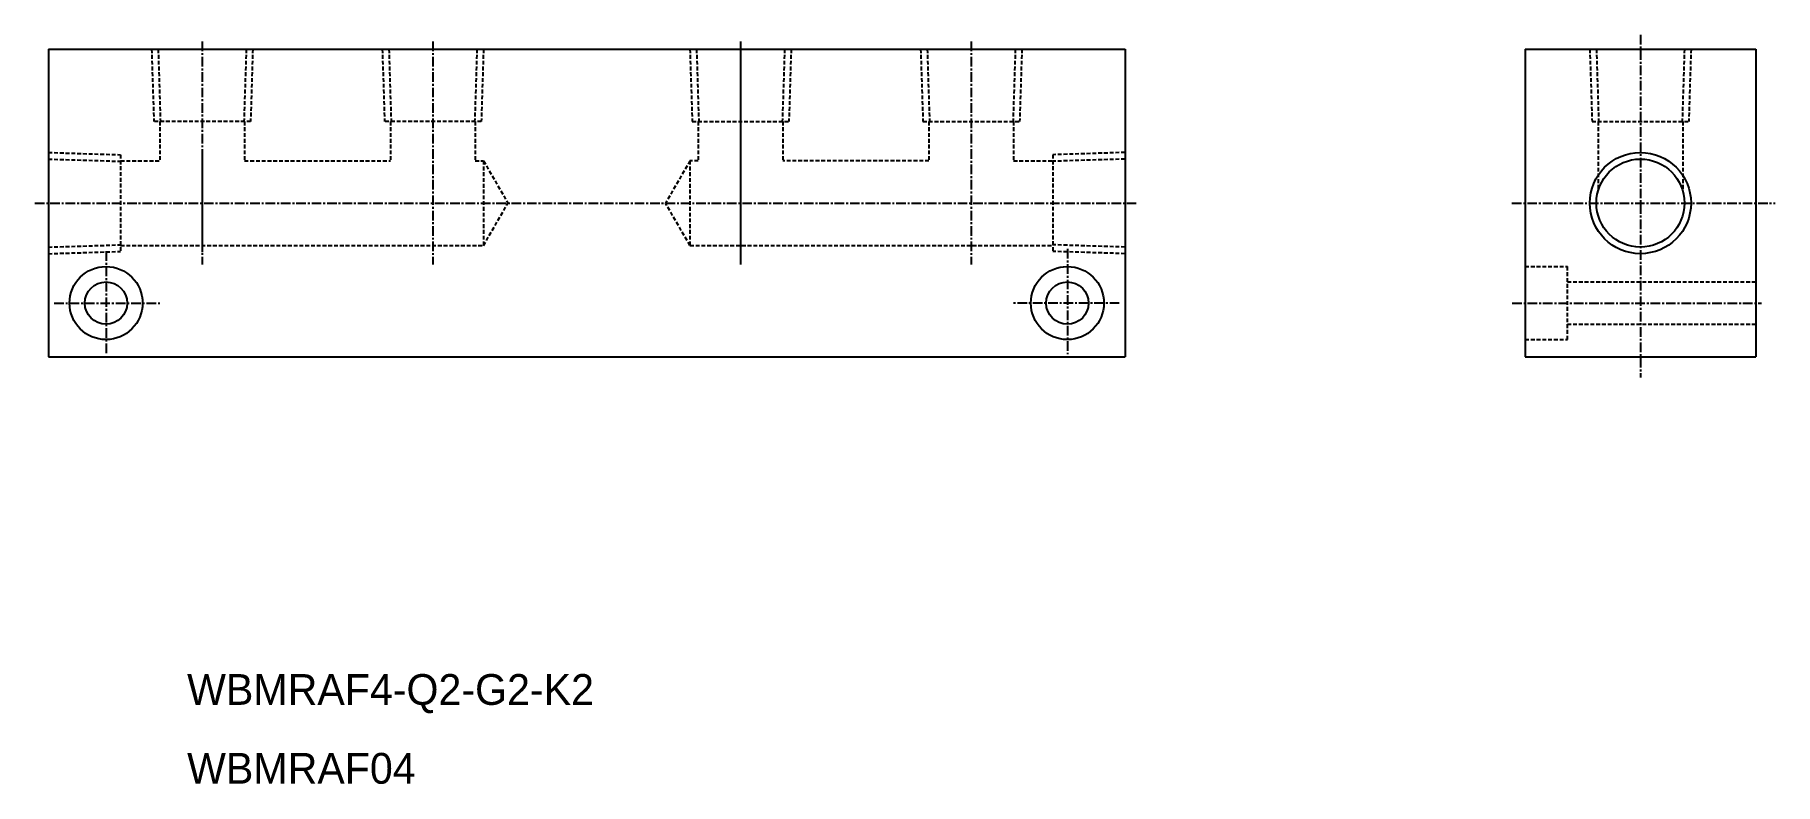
# Model space of a CAD drawing. Extents: x 880 to 1106, y 400 to 498.
import ezdxf

# ---------------------------------------------------------------- set-up
doc = ezdxf.new("R2010")
doc.units = 0
doc.linetypes.add('CENTER', pattern=[2, 1.25, -0.25, 0.25, -0.25])
doc.linetypes.add('DASHED', pattern=[0.75, 0.5, -0.25])
doc.layers.get('0').update_dxf_attribs({"linetype": 'CONTINUOUS'})
doc.layers.add('CENTER', color=1, linetype='CENTER')

msp = doc.modelspace()

# ---------------------------------------------------------------- linework, layer by layer
at = {"color": 7, "linetype": 'CONTINUOUS'}
for p, q in [((881.44, 496.02), (1021.44, 496.02)), ((881.44, 496.02), (881.44, 456.02)), ((1021.44, 496.02), (1021.44, 456.02)), ((1073.45, 496.02), (1103.45, 496.02)), ((1073.45, 496.02), (1073.45, 456.02)), ((1103.45, 496.02), (1103.45, 456.02)), ((881.44, 456.02), (1021.44, 456.02)), ((1073.45, 456.02), (1103.45, 456.02))]:
    msp.add_line(p, q, dxfattribs=at)
at = {"color": 3, "linetype": 'DASHED'}
for p, q in [((894.86, 496.02), (895.16, 486.62)), ((895.72, 496.02), (896.01, 486.62)), ((907.17, 496.02), (906.87, 486.62)), ((908.02, 496.02), (907.73, 486.62)), ((924.86, 496.02), (925.16, 486.62)), ((925.72, 496.02), (926.01, 486.62)), ((937.17, 496.02), (936.87, 486.62)), ((938.02, 496.02), (937.73, 486.62)), ((964.86, 496.02), (965.16, 486.62)), ((965.72, 496.02), (966.01, 486.62)), ((977.17, 496.02), (976.87, 486.62)), ((978.02, 496.02), (977.73, 486.62)), ((994.86, 496.02), (995.16, 486.62)), ((995.72, 496.02), (996.01, 486.62)), ((1007.17, 496.02), (1006.87, 486.62)), ((1008.02, 496.02), (1007.73, 486.62)), ((1081.87, 496.02), (1082.16, 486.62)), ((1082.73, 496.02), (1083.02, 486.62)), ((1094.17, 496.02), (1093.88, 486.62)), ((1095.03, 496.02), (1094.73, 486.62)), ((907.73, 486.62), (895.16, 486.62)), ((895.94, 486.62), (895.94, 481.52)), ((906.94, 486.62), (906.94, 481.52)), ((937.73, 486.62), (925.16, 486.62)), ((925.94, 486.62), (925.94, 481.52)), ((936.94, 486.62), (936.94, 481.52)), ((965.16, 486.62), (977.73, 486.62)), ((965.94, 486.62), (965.94, 481.52)), ((976.94, 486.62), (976.94, 481.52)), ((995.16, 486.62), (1007.73, 486.62)), ((995.94, 486.62), (995.94, 481.52)), ((1006.94, 486.62), (1006.94, 481.52)), ((1082.16, 486.62), (1094.73, 486.62)), ((1082.95, 486.62), (1082.95, 477.6)), ((1093.95, 486.62), (1093.95, 477.6)), ((881.44, 482.6), (890.84, 482.3)), ((890.84, 482.3), (890.84, 469.73)), ((1021.44, 482.6), (1012.04, 482.3)), ((1012.04, 482.3), (1012.04, 469.73)), ((881.44, 481.74), (890.84, 481.45)), ((890.84, 481.52), (895.94, 481.52)), ((906.94, 481.52), (925.94, 481.52)), ((936.94, 481.52), (938.02, 481.52)), ((938.02, 481.52), (938.02, 470.52)), ((938.02, 481.52), (941.2, 476.02)), ((964.86, 481.52), (961.69, 476.02)), ((964.86, 481.52), (964.86, 470.52)), ((965.94, 481.52), (964.86, 481.52)), ((995.94, 481.52), (976.94, 481.52)), ((1006.94, 481.52), (1012.04, 481.52)), ((1021.44, 481.74), (1012.04, 481.45)), ((938.02, 470.52), (941.2, 476.02)), ((964.86, 470.52), (961.69, 476.02)), ((881.44, 470.3), (890.84, 470.59)), ((881.44, 469.44), (890.84, 469.73)), ((890.84, 470.52), (938.02, 470.52)), ((964.86, 470.52), (1012.04, 470.52)), ((1021.44, 470.3), (1012.04, 470.59)), ((1021.44, 469.44), (1012.04, 469.73)), ((1073.45, 467.77), (1078.95, 467.77)), ((1078.95, 458.27), (1078.95, 467.77)), ((1078.95, 465.77), (1103.45, 465.77)), ((1078.95, 460.27), (1103.45, 460.27)), ((1073.45, 458.27), (1078.95, 458.27))]:
    msp.add_line(p, q, dxfattribs=at)
at = {"color": 3, "linetype": 'CONTINUOUS'}
msp.add_circle((1088.45, 476.02), 6.58, dxfattribs=at)
at = {"color": 7, "linetype": 'CONTINUOUS'}
for centre, radius in [((1088.45, 476.02), 5.72), ((888.94, 463.02), 4.75), ((1013.94, 463.02), 4.75), ((888.94, 463.02), 2.75), ((1013.94, 463.02), 2.75)]:
    msp.add_circle(centre, radius, dxfattribs=at)
at = {"layer": 'CENTER', "color": 1, "linetype": 'CENTER'}
for p, q in [((1088.45, 497.89), (1088.45, 453.35)), ((901.44, 497.02), (901.44, 468.02)), ((931.44, 497.02), (931.44, 468.02)), ((971.44, 497.02), (971.44, 468.02)), ((971.44, 496.02), (971.44, 468.02)), ((1001.44, 497.02), (1001.44, 468.02)), ((901.44, 481.84), (901.44, 469.62)), ((879.68, 476.02), (1022.87, 476.02)), ((1071.75, 476.02), (1105.97, 476.02)), ((888.94, 469.76), (888.94, 456.38)), ((1013.94, 470.06), (1013.94, 456.38)), ((882.2, 463.02), (895.99, 463.02)), ((1020.69, 463.02), (1006.9, 463.02)), ((1071.78, 463.02), (1104.21, 463.02))]:
    msp.add_line(p, q, dxfattribs=at)

# ---------------------------------------------------------------- texts
at = {"color": 7, "linetype": 'CONTINUOUS'}
for s, p in [('WBMRAF4-Q2-G2-K2', (899.48, 410.79)), ('WBMRAF04', (899.48, 400.54))]:
    msp.add_text(s, height=4, dxfattribs=at).set_placement(p)

doc.saveas('drawing.dxf')
